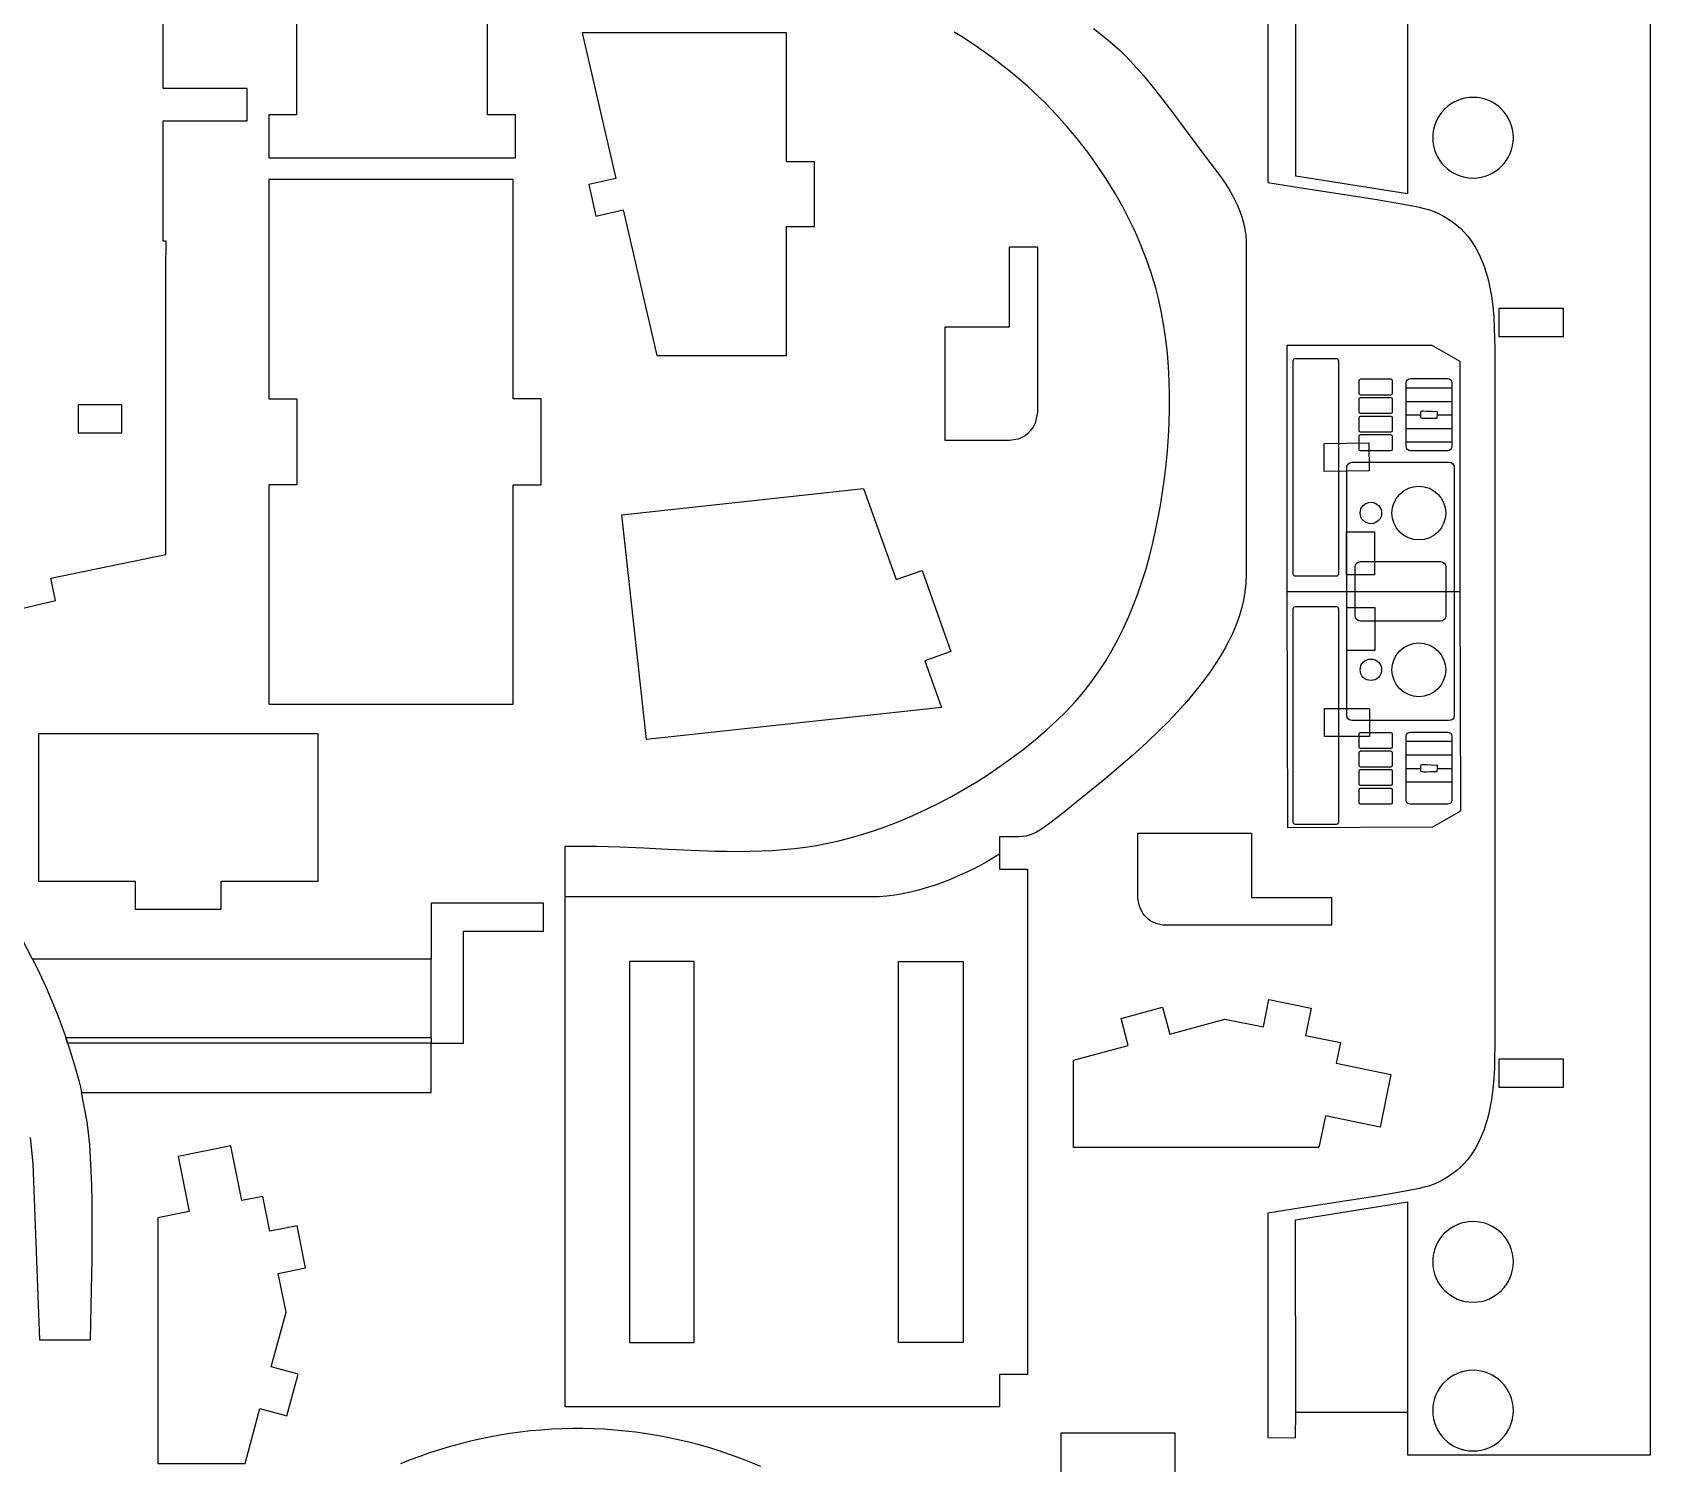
# Model space of a CAD drawing. Extents: x 169 to 749, y 15 to 895.
# Drawn here: x 302.8 to 453.2, y 134.7 to 267.8 of the extents above; entities that cross this region are included whole.
import ezdxf

# ---------------------------------------------------------------- set-up
doc = ezdxf.new("R2010")
doc.units = 0
doc.layers.get('0').update_dxf_attribs({"linetype": 'CONTINUOUS'})

msp = doc.modelspace()

# ---------------------------------------------------------------- linework, layer by layer
at = {"color": 4}
for p, q in [((327.360533, 300.898831), (327.360533, 260.101931)), ((345.099833, 260.101931), (345.099833, 300.898831)), ((453.248073, 135.500656), (453.248073, 275.918156)), ((417.645773, 274.659856), (417.645773, 253.791756)), ((314.946503, 262.533957), (314.946503, 272.720557)), ((401.448518, 268.106012), (401.994355, 267.6948)), ((372.906438, 267.727007), (353.920638, 267.727007)), ((353.920638, 267.727007), (357.045938, 254.189507)), ((372.906438, 255.727907), (372.906438, 267.727007)), ((389.225475, 267.34032), (388.499724, 267.79533)), ((390.664051, 266.38531), (389.225475, 267.34032)), ((392.069584, 265.381499), (390.664051, 266.38531)), ((401.994355, 267.6948), (402.51413, 267.283387)), ((402.51413, 267.283387), (403.010594, 266.870109)), ((403.010594, 266.870109), (403.486497, 266.453303)), ((403.486497, 266.453303), (403.944591, 266.031304)), ((392.754033, 264.865486), (392.069584, 265.381499)), ((393.423109, 264.342305), (392.754033, 264.865486)), ((403.944591, 266.031304), (404.387626, 265.602448)), ((404.387626, 265.602448), (405.239523, 264.717509)), ((394.07444, 263.813634), (393.423109, 264.342305)), ((394.705657, 263.281149), (394.07444, 263.813634)), ((405.239523, 264.717509), (406.064195, 263.785177)), ((406.064195, 263.785177), (406.883649, 262.792138)), ((322.745903, 262.533957), (314.946503, 262.533957)), ((322.745903, 259.534157), (322.745903, 262.533957)), ((395.314389, 262.746527), (394.705657, 263.281149)), ((395.898263, 262.211448), (395.314389, 262.746527)), ((396.96967, 261.171931), (395.898263, 262.211448)), ((406.883649, 262.792138), (407.71989, 261.725082)), ((398.008647, 260.091446), (396.96967, 261.171931)), ((407.71989, 261.725082), (408.594926, 260.570696)), ((408.594926, 260.570696), (409.530762, 259.31567)), ((314.946503, 248.347657), (314.946503, 259.534157)), ((314.946503, 259.534157), (322.745903, 259.534157)), ((327.360533, 260.101931), (324.760733, 260.101931)), ((324.760733, 260.101931), (324.760733, 256.102231)), ((347.699633, 260.101931), (345.099833, 260.101931)), ((347.699633, 256.102231), (347.699633, 260.101931)), ((399.012746, 258.97182), (398.008647, 260.091446)), ((399.979523, 257.814876), (399.012746, 258.97182)), ((409.530762, 259.31567), (411.672863, 256.450448)), ((400.906529, 256.622439), (399.979523, 257.814876)), ((324.760733, 256.102231), (347.699633, 256.102231)), ((401.791319, 255.396335), (400.906529, 256.622439)), ((411.672863, 256.450448), (412.390504, 255.520806)), ((375.506238, 255.727907), (372.906438, 255.727907)), ((375.506238, 249.728307), (375.506238, 255.727907)), ((402.631446, 254.138388), (401.791319, 255.396335)), ((412.390504, 255.520806), (413.087091, 254.587823)), ((413.087091, 254.587823), (413.741496, 253.640233)), ((347.484333, 254.090657), (324.762933, 254.090657)), ((324.762933, 254.090657), (324.762933, 233.690157)), ((347.484333, 233.693257), (347.484333, 254.090657)), ((357.045938, 254.189507), (354.512738, 253.604707)), ((354.512738, 253.604707), (355.187538, 250.681807)), ((403.424463, 252.850423), (402.631446, 254.138388)), ((404.167924, 251.534265), (403.424463, 252.850423)), ((413.741496, 253.640233), (414.046277, 253.15744)), ((414.046277, 253.15744), (414.332588, 252.666773)), ((417.645773, 253.791756), (420.751718, 253.321144)), ((420.751718, 253.321144), (425.404285, 252.605506)), ((404.859382, 250.191739), (404.167924, 251.534265)), ((414.332588, 252.666773), (414.59779, 252.166821)), ((414.59779, 252.166821), (414.83924, 251.656178)), ((414.83924, 251.656178), (415.054298, 251.133435)), ((425.404285, 252.605506), (427.783575, 252.22178)), ((427.783575, 252.22178), (429.917146, 251.855969)), ((429.917146, 251.855969), (431.594209, 251.534464)), ((431.594209, 251.534464), (432.195678, 251.398574)), ((432.195678, 251.398574), (432.603973, 251.283656)), ((432.603973, 251.283656), (433.111719, 251.093907)), ((355.187538, 250.681807), (357.720738, 251.266707)), ((357.720738, 251.266707), (360.846138, 237.729207)), ((405.184846, 249.511158), (404.859382, 250.191739)), ((415.054298, 251.133435), (415.240323, 250.597185)), ((415.240323, 250.597185), (415.394673, 250.046019)), ((415.394673, 250.046019), (415.514707, 249.47853)), ((433.111719, 251.093907), (433.590851, 250.881587)), ((433.590851, 250.881587), (434.042196, 250.647568)), ((434.042196, 250.647568), (434.466581, 250.392724)), ((434.466581, 250.392724), (434.86483, 250.117929)), ((434.86483, 250.117929), (435.237772, 249.824055)), ((435.237772, 249.824055), (435.586231, 249.511977)), ((315.240703, 248.347657), (314.946503, 248.347657)), ((315.189403, 245.691657), (315.240703, 248.347657)), ((372.906438, 237.729207), (372.906438, 249.728307)), ((372.906438, 249.728307), (375.506238, 249.728307)), ((405.496391, 248.824669), (405.184846, 249.511158)), ((405.793713, 248.132501), (405.496391, 248.824669)), ((415.514707, 249.47853), (415.597784, 248.893308)), ((415.597784, 248.893308), (415.641263, 248.288948)), ((415.641263, 248.288948), (415.641263, 217.296248)), ((435.586231, 249.511977), (435.911035, 249.182567)), ((435.911035, 249.182567), (436.21301, 248.8367)), ((436.21301, 248.8367), (436.492982, 248.475247)), ((436.492982, 248.475247), (436.751777, 248.099084)), ((393.633338, 240.375597), (393.633338, 247.817997)), ((393.633338, 247.817997), (396.229838, 247.817997)), ((396.229838, 247.817997), (396.229838, 232.419197)), ((406.076504, 247.434882), (405.793713, 248.132501)), ((406.34446, 246.732039), (406.076504, 247.434882)), ((436.751777, 248.099084), (436.990221, 247.709083)), ((436.990221, 247.709083), (437.209142, 247.306118)), ((437.209142, 247.306118), (437.409365, 246.891061)), ((437.409365, 246.891061), (437.591716, 246.464787)), ((315.189503, 219.212057), (315.189403, 245.691657)), ((406.597274, 246.024201), (406.34446, 246.732039)), ((406.834641, 245.311596), (406.597274, 246.024201)), ((407.056255, 244.594452), (406.834641, 245.311596)), ((437.591716, 246.464787), (437.757023, 246.028169)), ((437.757023, 246.028169), (437.906111, 245.58208)), ((437.906111, 245.58208), (438.039806, 245.127393)), ((407.26181, 243.872997), (407.056255, 244.594452)), ((407.451, 243.147459), (407.26181, 243.872997)), ((438.039806, 245.127393), (438.158935, 244.664983)), ((438.158935, 244.664983), (438.264324, 244.195722)), ((438.264324, 244.195722), (438.437189, 243.240141)), ((407.62352, 242.418067), (407.451, 243.147459)), ((407.779063, 241.685048), (407.62352, 242.418067)), ((438.437189, 243.240141), (438.56501, 242.267639)), ((438.56501, 242.267639), (438.654399, 241.285202)), ((408.00201, 240.454726), (407.779063, 241.685048)), ((438.654399, 241.285202), (438.711965, 240.299818)), ((387.661538, 229.819397), (387.661538, 240.375597)), ((387.661538, 240.375597), (393.633338, 240.375597)), ((408.183733, 239.205784), (408.00201, 240.454726)), ((438.711965, 240.299818), (438.744319, 239.318474)), ((438.744319, 239.318474), (438.758073, 238.348156)), ((360.846138, 237.729207), (372.906438, 237.729207)), ((408.32565, 237.940955), (408.183733, 239.205784)), ((408.429181, 236.662971), (408.32565, 237.940955)), ((432.950167, 238.652143), (419.414067, 238.652343)), ((419.414067, 238.652343), (419.414067, 215.786743)), ((435.549967, 237.152343), (432.950167, 238.652143)), ((438.758073, 238.348156), (438.757773, 173.440956)), ((408.495742, 235.374567), (408.429181, 236.662971)), ((435.550067, 215.786943), (435.549967, 237.152343)), ((408.526754, 234.078474), (408.495742, 235.374567)), ((324.762933, 233.690157), (327.361633, 233.690157)), ((327.361633, 233.690157), (327.361633, 225.691757)), ((350.083933, 233.693257), (347.484333, 233.693257)), ((350.083933, 225.693857), (350.083933, 233.693257)), ((408.523634, 232.777428), (408.526754, 234.078474)), ((396.229838, 232.419197), (396.031938, 231.424297)), ((408.487801, 231.47416), (408.523634, 232.777428)), ((395.080313, 230.259522), (394.772692, 230.086026)), ((395.356762, 230.478309), (395.080313, 230.259522)), ((395.605326, 230.744175), (395.356762, 230.478309)), ((395.829289, 231.058908), (395.605326, 230.744175)), ((396.031938, 231.424297), (395.829289, 231.058908)), ((408.420673, 230.171405), (408.487801, 231.47416)), ((393.629938, 229.819397), (387.661538, 229.819397)), ((394.05079, 229.867751), (393.629938, 229.819397)), ((394.430613, 229.956032), (394.05079, 229.867751)), ((394.772692, 230.086026), (394.430613, 229.956032)), ((408.198205, 227.578363), (408.323668, 228.871894)), ((408.323668, 228.871894), (408.420673, 230.171405)), ((408.045702, 226.293543), (408.198205, 227.578363)), ((327.361633, 225.691757), (324.760733, 225.691757)), ((324.760733, 225.691757), (324.760733, 205.294357)), ((347.484333, 205.294357), (347.484333, 225.693857)), ((347.484333, 225.693857), (350.083933, 225.693857)), ((407.867579, 225.020168), (408.045702, 226.293543)), ((357.605161, 222.897653), (380.075761, 225.342353)), ((380.075761, 225.342353), (383.104961, 216.885353)), ((407.665252, 223.760972), (407.867579, 225.020168)), ((359.876261, 202.022753), (357.605161, 222.897653)), ((407.440141, 222.518687), (407.665252, 223.760972)), ((406.93766, 220.158099), (407.193663, 221.296048)), ((407.193663, 221.296048), (407.440141, 222.518687)), ((406.651158, 219.021974), (406.93766, 220.158099)), ((304.510803, 217.016957), (315.189503, 219.212057)), ((406.33327, 217.890103), (406.651158, 219.021974)), ((304.936403, 214.946557), (304.510803, 217.016957)), ((383.104961, 216.885353), (385.508761, 217.738753)), ((385.508761, 217.738753), (388.184461, 210.199753)), ((405.599786, 215.648844), (405.983109, 216.764916)), ((405.983109, 216.764916), (406.33327, 217.890103)), ((415.641263, 217.296248), (415.609152, 216.517598)), ((405.182415, 214.544318), (405.599786, 215.648844)), ((415.524318, 215.742968), (415.389107, 214.972761)), ((415.609152, 216.517598), (415.524318, 215.742968)), ((419.414067, 215.786743), (435.550067, 215.786943)), ((419.414367, 215.743843), (419.473467, 193.849443)), ((435.605167, 195.393043), (435.550067, 215.786943)), ((292.598103, 212.040757), (304.936403, 214.946557)), ((404.730107, 213.453767), (405.182415, 214.544318)), ((415.205864, 214.20738), (414.976935, 213.447228)), ((415.389107, 214.972761), (415.205864, 214.20738)), ((403.717133, 211.324315), (404.241976, 212.379623)), ((404.241976, 212.379623), (404.730107, 213.453767)), ((414.704665, 212.692709), (414.3914, 211.944226)), ((414.976935, 213.447228), (414.704665, 212.692709)), ((403.154692, 210.290274), (403.717133, 211.324315)), ((414.039484, 211.202182), (413.651262, 210.46698)), ((414.3914, 211.944226), (414.039484, 211.202182)), ((388.184461, 210.199753), (385.780661, 209.346253)), ((385.780661, 209.346253), (387.317161, 205.008153)), ((401.913462, 208.295716), (402.553764, 209.279931)), ((402.553764, 209.279931), (403.154692, 210.290274)), ((413.229081, 209.739024), (412.775286, 209.018716)), ((413.651262, 210.46698), (413.229081, 209.739024)), ((401.232898, 207.34006), (401.913462, 208.295716)), ((412.292221, 208.30646), (411.782232, 207.60266)), ((412.775286, 209.018716), (412.292221, 208.30646)), ((399.747437, 205.524145), (400.511186, 206.415393)), ((400.511186, 206.415393), (401.232898, 207.34006)), ((410.690864, 206.222038), (410.114176, 205.546023)), ((411.247665, 206.907718), (410.690864, 206.222038)), ((411.782232, 207.60266), (411.247665, 206.907718)), ((324.760733, 205.294357), (347.484333, 205.294357)), ((387.317161, 205.008153), (359.876261, 202.022753)), ((398.018852, 203.768221), (398.940763, 204.668748)), ((398.940763, 204.668748), (399.747437, 205.524145)), ((409.519945, 204.880075), (408.910516, 204.2246)), ((410.114176, 205.546023), (409.519945, 204.880075)), ((397.056229, 202.886814), (398.018852, 203.768221)), ((408.288235, 203.579999), (407.655448, 202.946675)), ((408.910516, 204.2246), (408.288235, 203.579999)), ((329.354173, 202.550419), (303.354173, 202.550419)), ((303.354173, 202.550419), (303.354173, 192.550419)), ((329.354173, 192.550419), (329.354173, 202.550419)), ((395.021002, 201.188321), (396.055934, 202.026267)), ((396.055934, 202.026267), (397.056229, 202.886814)), ((406.367734, 201.715475), (405.066137, 200.534226)), ((407.655448, 202.946675), (406.367734, 201.715475)), ((392.859384, 199.587195), (393.954473, 200.374717)), ((393.954473, 200.374717), (395.021002, 201.188321)), ((405.066137, 200.534226), (403.769419, 199.406152)), ((390.595676, 198.09736), (391.738773, 198.827496)), ((391.738773, 198.827496), (392.859384, 199.587195)), ((403.769419, 199.406152), (402.496342, 198.334481)), ((388.254178, 196.732743), (389.433132, 197.398529)), ((389.433132, 197.398529), (390.595676, 198.09736)), ((402.496342, 198.334481), (400.096163, 196.373248)), ((385.859193, 195.507268), (387.061853, 196.101742)), ((387.061853, 196.101742), (388.254178, 196.732743)), ((400.096163, 196.373248), (398.557211, 195.136054)), ((382.219584, 193.96041), (383.435021, 194.434861)), ((383.435021, 194.434861), (384.649237, 194.951061)), ((384.649237, 194.951061), (385.859193, 195.507268)), ((397.394426, 194.238069), (396.922852, 193.899497)), ((398.557211, 195.136054), (397.394426, 194.238069)), ((433.009667, 193.886743), (435.605167, 195.393043)), ((376.735873, 192.372284), (377.779773, 192.602374)), ((377.779773, 192.602374), (378.837193, 192.870379)), ((378.837193, 192.870379), (379.911475, 193.178628)), ((379.911475, 193.178628), (381.005963, 193.529448)), ((381.005963, 193.529448), (382.219584, 193.96041)), ((393.723719, 192.956528), (392.718363, 192.965948)), ((392.718363, 192.965948), (392.718363, 191.348248)), ((394.505363, 192.964076), (393.723719, 192.956528)), ((394.843538, 192.990995), (394.505363, 192.964076)), ((395.163277, 193.042296), (394.843538, 192.990995)), ((395.477078, 193.124693), (395.163277, 193.042296)), ((395.797438, 193.244898), (395.477078, 193.124693)), ((396.136856, 193.409624), (395.797438, 193.244898)), ((396.507828, 193.625586), (396.136856, 193.409624)), ((396.922852, 193.899497), (396.507828, 193.625586)), ((405.572902, 193.312911), (416.129102, 193.312911)), ((405.572902, 187.344411), (405.572902, 193.312911)), ((416.129102, 193.312911), (416.129102, 187.341011)), ((419.473467, 193.849443), (433.009667, 193.886743)), ((303.354173, 192.550419), (303.354173, 188.850419)), ((329.354173, 188.850419), (329.354173, 192.550419)), ((352.321363, 192.101948), (355.237963, 192.107948)), ((352.321363, 187.395548), (352.321363, 192.101948)), ((355.237963, 192.107948), (357.421071, 192.045668)), ((357.421071, 192.045668), (359.640901, 191.94241)), ((359.640901, 191.94241), (361.861387, 191.825221)), ((361.861387, 191.825221), (364.046463, 191.721148)), ((364.046463, 191.721148), (366.304812, 191.644527)), ((366.304812, 191.644527), (367.397423, 191.623511)), ((367.397423, 191.623511), (368.470116, 191.61713)), ((368.470116, 191.61713), (369.526236, 191.627712)), ((369.526236, 191.627712), (370.569125, 191.657583)), ((370.569125, 191.657583), (371.602128, 191.709073)), ((371.602128, 191.709073), (372.628588, 191.78451)), ((372.628588, 191.78451), (373.651849, 191.886221)), ((373.651849, 191.886221), (374.675254, 192.016535)), ((374.675254, 192.016535), (375.702148, 192.17778)), ((375.702148, 192.17778), (376.735873, 192.372284)), ((392.718363, 191.348248), (392.718363, 189.966148)), ((392.718363, 189.966148), (395.318163, 189.966148)), ((395.318163, 189.966148), (395.318163, 142.969748)), ((303.354173, 188.850419), (312.354173, 188.850419)), ((312.354173, 188.850419), (312.354173, 186.250419)), ((320.354173, 186.250419), (320.354173, 188.850419)), ((320.354173, 188.850419), (329.354173, 188.850419)), ((339.862203, 186.799448), (339.862103, 181.600148)), ((350.304603, 186.799448), (339.862203, 186.799448)), ((350.304603, 184.199648), (350.304603, 186.799448)), ((352.321363, 139.969948), (352.321363, 187.395548)), ((405.601826, 187.061817), (405.572902, 187.344411)), ((405.650352, 186.79344), (405.601826, 187.061817)), ((405.718097, 186.539666), (405.650352, 186.79344)), ((416.129102, 187.341011), (423.571502, 187.341011)), ((423.571502, 187.341011), (423.571502, 184.744611)), ((312.354173, 186.250419), (320.354173, 186.250419)), ((405.804676, 186.30088), (405.718097, 186.539666)), ((405.909704, 186.077466), (405.804676, 186.30088)), ((406.032797, 185.86981), (405.909704, 186.077466)), ((406.17357, 185.678297), (406.032797, 185.86981)), ((406.33164, 185.503311), (406.17357, 185.678297)), ((406.50662, 185.345238), (406.33164, 185.503311)), ((406.698128, 185.204462), (406.50662, 185.345238)), ((406.905778, 185.081368), (406.698128, 185.204462)), ((407.129185, 184.976342), (406.905778, 185.081368)), ((342.862103, 173.800448), (342.862103, 184.199648)), ((342.862103, 184.199648), (350.304603, 184.199648)), ((407.367966, 184.889769), (407.129185, 184.976342)), ((407.621735, 184.822032), (407.367966, 184.889769)), ((407.890109, 184.773518), (407.621735, 184.822032)), ((408.172702, 184.744611), (407.890109, 184.773518)), ((423.571502, 184.744611), (408.172702, 184.744611)), ((302.809603, 181.600148), (301.824602, 183.46208)), ((339.862103, 181.600148), (302.809603, 181.600148)), ((417.239625, 175.294901), (417.750025, 177.836101)), ((417.750025, 177.836101), (421.671425, 177.048501)), ((404.006425, 176.088201), (407.867125, 177.133701)), ((404.683925, 173.586401), (404.006425, 176.088201)), ((407.867125, 177.133701), (408.544525, 174.631801)), ((421.671425, 177.048501), (421.161025, 174.507301)), ((408.544525, 174.631801), (413.652525, 176.015401)), ((413.652525, 176.015401), (417.239625, 175.294901)), ((339.862303, 169.200848), (339.862303, 173.800448)), ((339.862303, 173.800448), (342.862103, 173.800448)), ((399.576025, 172.203201), (404.683925, 173.586401)), ((421.161025, 174.507301), (424.406125, 173.855501)), ((424.406125, 173.855501), (424.009825, 171.923401)), ((438.757773, 173.440956), (438.746784, 172.469963)), ((399.575425, 164.089001), (399.576025, 172.203201)), ((424.009825, 171.923401), (429.103425, 170.878801)), ((438.746784, 172.469963), (438.716177, 171.488019)), ((429.103425, 170.878801), (428.099025, 165.981101)), ((438.65948, 170.502114), (438.570221, 169.519239)), ((438.716177, 171.488019), (438.65948, 170.502114)), ((307.882503, 166.484348), (307.361403, 169.200848)), ((307.361403, 169.200848), (339.862303, 169.200848)), ((438.441929, 168.546384), (438.268132, 167.59054)), ((438.570221, 169.519239), (438.441929, 168.546384)), ((423.005325, 167.025801), (422.402725, 164.087201)), ((428.099025, 165.981101), (423.005325, 167.025801)), ((438.162147, 167.121181), (438.042358, 166.658696)), ((438.268132, 167.59054), (438.162147, 167.121181)), ((308.013823, 165.465413), (307.882503, 166.484348)), ((437.758135, 165.757844), (437.592083, 165.321224)), ((437.907957, 166.203959), (437.758135, 165.757844)), ((438.042358, 166.658696), (437.907957, 166.203959)), ((302.580103, 165.008648), (302.846003, 162.576948)), ((308.120644, 164.351891), (308.013823, 165.465413)), ((308.205044, 163.156936), (308.120644, 164.351891)), ((321.233558, 164.24316), (316.335858, 163.23866)), ((322.278158, 159.14956), (321.233558, 164.24316)), ((422.402725, 164.087201), (399.575425, 164.089001)), ((436.988455, 164.077074), (436.749393, 163.687174)), ((437.208052, 164.479965), (436.988455, 164.077074)), ((437.408992, 164.894973), (437.208052, 164.479965)), ((437.592083, 165.321224), (437.408992, 164.894973)), ((302.846003, 162.576948), (303.461803, 146.197648)), ((308.269104, 161.893704), (308.205044, 163.156936)), ((316.335858, 163.23866), (317.380558, 158.14506)), ((435.907318, 162.604155), (435.582301, 162.274955)), ((436.209633, 162.94984), (435.907318, 162.604155)), ((436.490055, 163.311138), (436.209633, 162.94984)), ((436.749393, 163.687174), (436.490055, 163.311138)), ((308.314902, 160.575349), (308.269104, 161.893704)), ((434.039034, 161.140489), (433.588373, 160.906825)), ((434.462949, 161.395008), (434.039034, 161.140489)), ((434.860926, 161.669507), (434.462949, 161.395008)), ((435.233773, 161.963114), (434.860926, 161.669507)), ((435.582301, 162.274955), (435.233773, 161.963114)), ((308.344517, 159.215027), (308.314902, 160.575349)), ((324.210258, 159.54596), (322.278158, 159.14956)), ((324.862058, 156.30076), (324.210258, 159.54596)), ((427.783301, 159.567482), (425.40401, 159.183756)), ((429.916865, 159.933288), (427.783301, 159.567482)), ((431.593892, 160.254777), (429.916865, 159.933288)), ((432.195326, 160.390655), (431.593892, 160.254777)), ((432.603573, 160.505556), (432.195326, 160.390655)), ((433.110155, 160.694889), (432.603573, 160.505556)), ((433.588373, 160.906825), (433.110155, 160.694889)), ((308.363515, 156.421098), (308.344517, 159.215027)), ((317.380558, 158.14506), (314.441958, 157.54246)), ((420.751487, 158.468125), (417.645773, 157.997556)), ((417.645773, 157.997556), (417.645773, 137.125756)), ((425.40401, 159.183756), (420.751487, 158.468125)), ((314.441958, 157.54246), (314.443758, 134.71516)), ((327.403258, 156.81116), (324.862058, 156.30076)), ((328.190858, 152.88976), (327.403258, 156.81116)), ((308.34273, 153.617156), (308.363515, 156.421098)), ((308.298795, 150.908441), (308.34273, 153.617156)), ((325.649658, 152.37936), (328.190858, 152.88976)), ((326.370158, 148.79226), (325.649658, 152.37936)), ((308.208003, 146.197648), (308.298795, 150.908441)), ((324.986558, 143.68426), (326.370158, 148.79226)), ((303.461803, 146.197648), (308.208003, 146.197648)), ((327.488458, 143.00676), (324.986558, 143.68426)), ((326.442958, 139.14616), (327.488458, 143.00676)), ((395.318163, 142.969748), (392.718363, 142.969748)), ((392.718363, 142.969748), (392.718363, 139.969948)), ((392.718363, 139.969948), (352.321363, 139.969948)), ((322.557958, 134.71576), (323.941158, 139.82356)), ((323.941158, 139.82356), (326.442958, 139.14616)), ((420.234573, 137.081656), (420.245573, 139.468356)), ((420.245573, 139.468356), (430.644573, 139.471956)), ((430.644573, 139.471956), (430.644373, 135.500656)), ((344.34642, 136.974613), (343.407807, 136.759154)), ((345.290541, 137.169231), (344.34642, 136.974613)), ((346.239822, 137.342848), (345.290541, 137.169231)), ((347.193915, 137.495299), (346.239822, 137.342848)), ((348.152473, 137.626422), (347.193915, 137.495299)), ((349.11515, 137.736056), (348.152473, 137.626422)), ((350.081596, 137.824036), (349.11515, 137.736056)), ((351.051466, 137.890202), (350.081596, 137.824036)), ((352.024411, 137.934389), (351.051466, 137.890202)), ((353.000084, 137.956436), (352.024411, 137.934389)), ((353.978138, 137.95618), (353.000084, 137.956436)), ((354.958225, 137.933458), (353.978138, 137.95618)), ((355.939997, 137.888108), (354.958225, 137.933458)), ((356.923108, 137.819968), (355.939997, 137.888108)), ((357.90721, 137.728874), (356.923108, 137.819968)), ((358.891955, 137.614664), (357.90721, 137.728874)), ((359.876996, 137.477176), (358.891955, 137.614664)), ((360.861986, 137.316247), (359.876996, 137.477176)), ((361.846577, 137.131715), (360.861986, 137.316247)), ((362.830421, 136.923416), (361.846577, 137.131715)), ((363.813172, 136.691189), (362.830421, 136.923416)), ((398.452072, 131.58707), (398.452072, 137.55547)), ((398.452072, 137.55547), (409.008272, 137.55547)), ((409.008272, 137.55547), (409.008272, 131.58367)), ((417.645773, 137.125756), (420.234573, 137.081656)), ((339.715378, 135.69217), (338.809514, 135.37495)), ((340.628487, 135.989363), (339.715378, 135.69217)), ((341.548493, 136.266366), (340.628487, 135.989363)), ((342.475049, 136.523018), (341.548493, 136.266366)), ((343.407807, 136.759154), (342.475049, 136.523018)), ((364.794482, 136.434871), (363.813172, 136.691189)), ((365.774003, 136.154299), (364.794482, 136.434871)), ((366.746299, 135.850914), (365.774003, 136.154299)), ((367.706783, 135.526258), (366.746299, 135.850914)), ((368.655252, 135.180659), (367.706783, 135.526258)), ((430.644373, 135.500656), (453.248073, 135.500656)), ((314.443758, 134.71516), (322.557958, 134.71576)), ((337.911242, 135.037865), (337.020909, 134.681078)), ((338.809514, 135.37495), (337.911242, 135.037865)), ((369.591505, 134.814444), (368.655252, 135.180659)), ((370.515341, 134.427939), (369.591505, 134.814444))]:
    msp.add_line(p, q, dxfattribs=at)
at = {"color": 3}
for p, q in [((420.245573, 254.383856), (420.245973, 272.320756)), ((430.644973, 272.317156), (430.644773, 252.752656)), ((430.644773, 252.752656), (420.245573, 254.383856)), ((420.015367, 217.403643), (420.015367, 237.235443)), ((420.225867, 237.446043), (424.016467, 237.446043)), ((424.227067, 237.235443), (424.227067, 217.403643)), ((426.143567, 234.178043), (426.143567, 235.407043)), ((426.279067, 235.542543), (429.083367, 235.542543)), ((429.218867, 235.407043), (429.218867, 234.178043)), ((430.528967, 229.243543), (430.528967, 235.187843)), ((430.910367, 235.569443), (434.370567, 235.569443)), ((434.752067, 235.187843), (434.752067, 229.243543)), ((426.143567, 232.451243), (426.143567, 233.680243)), ((429.083367, 234.042543), (426.279067, 234.042543)), ((426.279067, 233.815743), (429.083367, 233.815743)), ((429.218867, 233.680243), (429.218867, 232.451243)), ((430.528967, 234.710243), (434.752067, 234.710243)), ((426.143567, 230.724443), (426.143567, 231.953443)), ((429.083367, 232.315743), (426.279067, 232.315743)), ((426.279067, 232.088943), (429.083367, 232.088943)), ((429.218867, 231.953443), (429.218867, 230.724443)), ((430.528967, 232.196643), (431.862067, 232.196643)), ((433.419067, 232.196643), (434.752067, 232.196643)), ((426.143567, 228.997543), (426.143567, 230.226543)), ((429.083367, 230.588943), (426.279067, 230.588943)), ((426.279067, 230.362043), (429.083367, 230.362043)), ((429.218867, 230.226543), (429.218867, 228.997543)), ((429.083367, 228.862043), (426.279067, 228.862043)), ((430.528967, 229.683143), (434.752067, 229.683143)), ((434.370567, 228.862043), (430.910367, 228.862043)), ((424.995667, 204.271743), (424.995667, 227.301343)), ((425.495667, 227.801543), (434.492767, 227.801543)), ((434.992867, 227.301343), (434.992867, 204.271743)), ((428.239867, 223.071743), (428.239767, 223.071743)), ((434.200767, 223.072243), (434.200667, 223.072243)), ((426.281267, 218.553843), (433.707167, 218.553843)), ((424.016467, 217.192943), (420.225867, 217.192943)), ((425.781267, 213.519643), (425.781267, 218.053843)), ((434.207267, 218.053843), (434.207267, 213.519643)), ((420.015367, 194.337843), (420.015367, 214.169643)), ((420.225867, 214.380243), (424.016467, 214.380243)), ((424.227067, 214.169643), (424.227067, 194.337843)), ((433.707167, 213.019643), (426.281267, 213.019643)), ((428.239867, 208.501743), (428.239767, 208.501743)), ((434.200767, 208.501743), (434.200667, 208.501743)), ((434.492767, 203.771843), (425.495667, 203.771843)), ((426.143567, 201.319943), (426.143567, 202.548943)), ((426.279067, 202.684443), (429.083367, 202.684443)), ((429.218867, 202.548943), (429.218867, 201.319943)), ((430.528967, 196.385443), (430.528967, 202.329743)), ((430.528967, 201.852143), (434.752067, 201.852143)), ((430.910367, 202.711343), (434.370567, 202.711343)), ((434.752067, 202.329743), (434.752067, 196.385443)), ((426.143567, 199.593143), (426.143567, 200.822143)), ((429.083367, 201.184443), (426.279067, 201.184443)), ((426.279067, 200.957643), (429.083367, 200.957643)), ((429.218867, 200.822143), (429.218867, 199.593143)), ((426.143567, 197.866343), (426.143567, 199.095343)), ((429.083367, 199.457643), (426.279067, 199.457643)), ((426.279067, 199.230843), (429.083367, 199.230843)), ((429.218867, 199.095343), (429.218867, 197.866343)), ((430.528967, 199.338543), (431.862067, 199.338543)), ((433.419067, 199.338543), (434.752067, 199.338543)), ((426.143567, 196.139443), (426.143567, 197.368443)), ((429.083367, 197.730843), (426.279067, 197.730843)), ((426.279067, 197.503943), (429.083367, 197.503943)), ((429.218867, 197.368443), (429.218867, 196.139443)), ((429.083367, 196.003943), (426.279067, 196.003943)), ((434.370567, 196.003943), (430.910367, 196.003943)), ((424.016467, 194.127143), (420.225867, 194.127143)), ((392.718363, 191.348248), (392.097124, 190.972123)), ((389.450865, 189.584827), (388.756586, 189.274792)), ((390.133581, 189.911076), (389.450865, 189.584827)), ((390.80321, 190.252039), (390.133581, 189.911076)), ((391.458232, 190.606221), (390.80321, 190.252039)), ((392.097124, 190.972123), (391.458232, 190.606221)), ((385.894276, 188.226722), (385.165011, 188.02021)), ((386.619589, 188.456934), (385.894276, 188.226722)), ((387.339426, 188.709348), (386.619589, 188.456934)), ((388.052266, 188.982466), (387.339426, 188.709348)), ((388.756586, 189.274792), (388.052266, 188.982466)), ((381.512663, 187.395548), (352.321363, 187.395548)), ((382.238862, 187.461102), (381.512663, 187.395548)), ((382.968718, 187.557843), (382.238862, 187.461102)), ((383.70071, 187.684273), (382.968718, 187.557843)), ((384.433315, 187.838894), (383.70071, 187.684273)), ((385.165011, 188.02021), (384.433315, 187.838894)), ((302.809603, 181.600148), (303.227121, 180.767883)), ((303.227121, 180.767883), (303.648595, 179.880855)), ((339.862303, 174.300448), (339.862103, 181.600148)), ((364.320463, 181.366748), (358.320863, 181.366748)), ((358.320863, 181.366748), (358.320863, 145.969448)), ((364.320463, 145.969448), (364.320463, 181.366748)), ((383.319063, 145.969448), (383.319063, 181.366748)), ((383.319063, 181.366748), (389.318563, 181.366748)), ((389.318563, 181.366748), (389.318563, 145.969448)), ((303.648595, 179.880855), (304.067376, 178.95499)), ((304.067376, 178.95499), (304.476815, 178.00621)), ((304.476815, 178.00621), (304.870266, 177.050442)), ((304.870266, 177.050442), (305.241079, 176.103609)), ((305.241079, 176.103609), (305.582608, 175.181636)), ((305.582608, 175.181636), (305.888203, 174.300448)), ((305.888203, 174.300448), (306.259929, 173.149471)), ((306.055103, 173.800448), (305.888203, 174.300448)), ((305.888203, 174.300448), (339.862303, 174.300448)), ((339.862303, 173.800448), (306.055103, 173.800448)), ((306.259929, 173.149471), (306.69444, 171.728935)), ((339.862303, 174.300448), (339.862303, 173.800448)), ((306.69444, 171.728935), (307.094132, 170.319255)), ((307.094132, 170.319255), (307.25042, 169.706117)), ((307.25042, 169.706117), (307.361403, 169.200848)), ((420.234573, 157.361256), (430.644373, 159.036556)), ((430.644373, 159.036556), (430.644573, 139.471956)), ((420.245573, 139.468356), (420.234573, 157.361256)), ((358.320863, 145.969448), (364.320463, 145.969448)), ((389.318563, 145.969448), (383.319063, 145.969448))]:
    msp.add_line(p, q, dxfattribs=at)
at = {"color": 0}
for p, q in [((433.847388, 260.347459), (433.631511, 260.058763)), ((434.089423, 260.613769), (433.847388, 260.347459)), ((434.355729, 260.855808), (434.089423, 260.613769)), ((434.644422, 261.071692), (434.355729, 260.855808)), ((434.953618, 261.259535), (434.644422, 261.071692)), ((435.281432, 261.417452), (434.953618, 261.259535)), ((435.625979, 261.543557), (435.281432, 261.417452)), ((435.985375, 261.635967), (435.625979, 261.543557)), ((436.357734, 261.692795), (435.985375, 261.635967)), ((436.741173, 261.712156), (436.357734, 261.692795)), ((437.124595, 261.692795), (436.741173, 261.712156)), ((437.496942, 261.635967), (437.124595, 261.692795)), ((437.856329, 261.543557), (437.496942, 261.635967)), ((438.20087, 261.417452), (437.856329, 261.543557)), ((438.52868, 261.259535), (438.20087, 261.417452)), ((438.837874, 261.071692), (438.52868, 261.259535)), ((439.126567, 260.855808), (438.837874, 261.071692)), ((439.392873, 260.613769), (439.126567, 260.855808)), ((439.634907, 260.347459), (439.392873, 260.613769)), ((439.850784, 260.058763), (439.634907, 260.347459)), ((433.159663, 259.077213), (433.067258, 258.717826)), ((433.285763, 259.421755), (433.159663, 259.077213)), ((433.443674, 259.749566), (433.285763, 259.421755)), ((433.631511, 260.058763), (433.443674, 259.749566)), ((440.038619, 259.749566), (439.850784, 260.058763)), ((440.196526, 259.421755), (440.038619, 259.749566)), ((440.32262, 259.077213), (440.196526, 259.421755)), ((440.415016, 258.717826), (440.32262, 259.077213)), ((433.010433, 258.345478), (432.991073, 257.962056)), ((432.991073, 257.962056), (432.991073, 257.962256)), ((432.991073, 257.962056), (433.010417, 257.578618)), ((433.010417, 257.578618), (433.06723, 257.206258)), ((433.067258, 258.717826), (433.010433, 258.345478)), ((440.414987, 257.206258), (440.471812, 257.578618)), ((440.471829, 258.345478), (440.415016, 258.717826)), ((440.471812, 257.578618), (440.491173, 257.962056)), ((440.491173, 257.962056), (440.471829, 258.345478)), ((433.06723, 257.206258), (433.159626, 256.846863)), ((433.159626, 256.846863), (433.285721, 256.502316)), ((433.285721, 256.502316), (433.44363, 256.174502)), ((433.44363, 256.174502), (433.631467, 255.865306)), ((433.631467, 255.865306), (433.847347, 255.576612)), ((439.634866, 255.576612), (439.85074, 255.865306)), ((439.85074, 255.865306), (440.038575, 256.174502)), ((440.038575, 256.174502), (440.196484, 256.502316)), ((440.196484, 256.502316), (440.322583, 256.846863)), ((440.322583, 256.846863), (440.414987, 257.206258)), ((433.847347, 255.576612), (434.089385, 255.310306)), ((434.089385, 255.310306), (434.355697, 255.068272)), ((434.355697, 255.068272), (434.644396, 254.852394)), ((434.644396, 254.852394), (434.953598, 254.664558)), ((434.953598, 254.664558), (435.281418, 254.506647)), ((435.281418, 254.506647), (435.625971, 254.380547)), ((435.625971, 254.380547), (435.985371, 254.288142)), ((435.985371, 254.288142), (436.357733, 254.231317)), ((437.124594, 254.231317), (437.496938, 254.288142)), ((437.496938, 254.288142), (437.85632, 254.380547)), ((437.85632, 254.380547), (438.200856, 254.506647)), ((438.200856, 254.506647), (438.52866, 254.664558)), ((438.52866, 254.664558), (438.837848, 254.852394)), ((438.837848, 254.852394), (439.126534, 255.068272)), ((439.126534, 255.068272), (439.392835, 255.310306)), ((439.392835, 255.310306), (439.634866, 255.576612)), ((436.357733, 254.231317), (436.741173, 254.211956)), ((436.741173, 254.211956), (437.124594, 254.231317)), ((434.638022, 156.566768), (434.349329, 156.35089)), ((434.947218, 156.754602), (434.638022, 156.566768)), ((435.275032, 156.912509), (434.947218, 156.754602)), ((435.619579, 157.038604), (435.275032, 156.912509)), ((435.978975, 157.131), (435.619579, 157.038604)), ((436.351334, 157.187812), (435.978975, 157.131)), ((436.734773, 157.207156), (436.351334, 157.187812)), ((437.118195, 157.187796), (436.734773, 157.207156)), ((437.490542, 157.130971), (437.118195, 157.187796)), ((437.849929, 157.038566), (437.490542, 157.130971)), ((438.19447, 156.912466), (437.849929, 157.038566)), ((438.52228, 156.754555), (438.19447, 156.912466)), ((438.831474, 156.566718), (438.52228, 156.754555)), ((439.120167, 156.350841), (438.831474, 156.566718)), ((433.437274, 155.244663), (433.279363, 154.916853)), ((433.625111, 155.553857), (433.437274, 155.244663)), ((433.840988, 155.84255), (433.625111, 155.553857)), ((434.083023, 156.108856), (433.840988, 155.84255)), ((434.349329, 156.35089), (434.083023, 156.108856)), ((439.386473, 156.108806), (439.120167, 156.350841)), ((439.628507, 155.8425), (439.386473, 156.108806)), ((439.844384, 155.553807), (439.628507, 155.8425)), ((440.032219, 155.244611), (439.844384, 155.553807)), ((440.190126, 154.916797), (440.032219, 155.244611)), ((433.004033, 153.840578), (432.984673, 153.457156)), ((433.060858, 154.212925), (433.004033, 153.840578)), ((433.153263, 154.572312), (433.060858, 154.212925)), ((433.279363, 154.916853), (433.153263, 154.572312)), ((440.31622, 154.57225), (440.190126, 154.916797)), ((440.408616, 154.212854), (440.31622, 154.57225)), ((440.465429, 153.840495), (440.408616, 154.212854)), ((440.484773, 153.457056), (440.465429, 153.840495)), ((432.984673, 153.457156), (432.984673, 153.457356)), ((432.984673, 153.457156), (433.004017, 153.073718)), ((433.004017, 153.073718), (433.06083, 152.701358)), ((433.06083, 152.701358), (433.153226, 152.341963)), ((433.153226, 152.341963), (433.279321, 151.997416)), ((433.279321, 151.997416), (433.43723, 151.669602)), ((440.032175, 151.669569), (440.190084, 151.997373)), ((440.190084, 151.997373), (440.316183, 152.341909)), ((440.316183, 152.341909), (440.408587, 152.701291)), ((440.408587, 152.701291), (440.465412, 153.073635)), ((440.465412, 153.073635), (440.484773, 153.457056)), ((433.43723, 151.669602), (433.625067, 151.360406)), ((433.625067, 151.360406), (433.840947, 151.071712)), ((433.840947, 151.071712), (434.082985, 150.805406)), ((434.082985, 150.805406), (434.349297, 150.563372)), ((434.349297, 150.563372), (434.637996, 150.347494)), ((438.831448, 150.347489), (439.120134, 150.563364)), ((439.120134, 150.563364), (439.386435, 150.805394)), ((439.386435, 150.805394), (439.628466, 151.071695)), ((439.628466, 151.071695), (439.84434, 151.360381)), ((439.84434, 151.360381), (440.032175, 151.669569)), ((434.637996, 150.347494), (434.947198, 150.159658)), ((434.947198, 150.159658), (435.275018, 150.001747)), ((435.275018, 150.001747), (435.619571, 149.875647)), ((435.619571, 149.875647), (435.978971, 149.783242)), ((435.978971, 149.783242), (436.351333, 149.726417)), ((436.351333, 149.726417), (436.734773, 149.707056)), ((436.734773, 149.707056), (437.118194, 149.726417)), ((437.118194, 149.726417), (437.490538, 149.783242)), ((437.490538, 149.783242), (437.84992, 149.875646)), ((437.84992, 149.875646), (438.194456, 150.001745)), ((438.194456, 150.001745), (438.52226, 150.159655)), ((438.52226, 150.159655), (438.831448, 150.347489)), ((435.281432, 143.087409), (434.953618, 142.929502)), ((435.625979, 143.213504), (435.281432, 143.087409)), ((435.985375, 143.3059), (435.625979, 143.213504)), ((436.357734, 143.362712), (435.985375, 143.3059)), ((436.741173, 143.382056), (436.357734, 143.362712)), ((437.124595, 143.362696), (436.741173, 143.382056)), ((437.496942, 143.305871), (437.124595, 143.362696)), ((437.856329, 143.213466), (437.496942, 143.305871)), ((438.20087, 143.087366), (437.856329, 143.213466)), ((438.52868, 142.929455), (438.20087, 143.087366)), ((433.631511, 141.728757), (433.443674, 141.419563)), ((433.847388, 142.01745), (433.631511, 141.728757)), ((434.089423, 142.283756), (433.847388, 142.01745)), ((434.355729, 142.52579), (434.089423, 142.283756)), ((434.644422, 142.741668), (434.355729, 142.52579)), ((434.953618, 142.929502), (434.644422, 142.741668)), ((438.837874, 142.741618), (438.52868, 142.929455)), ((439.126567, 142.525741), (438.837874, 142.741618)), ((439.392873, 142.283706), (439.126567, 142.525741)), ((439.634907, 142.0174), (439.392873, 142.283706)), ((439.850784, 141.728707), (439.634907, 142.0174)), ((440.038619, 141.419511), (439.850784, 141.728707)), ((433.010433, 140.015478), (432.991073, 139.632056)), ((433.067258, 140.387825), (433.010433, 140.015478)), ((433.159663, 140.747212), (433.067258, 140.387825)), ((433.285763, 141.091753), (433.159663, 140.747212)), ((433.443674, 141.419563), (433.285763, 141.091753)), ((440.196526, 141.091697), (440.038619, 141.419511)), ((440.32262, 140.74715), (440.196526, 141.091697)), ((440.415016, 140.387754), (440.32262, 140.74715)), ((440.471829, 140.015395), (440.415016, 140.387754)), ((440.491173, 139.631956), (440.471829, 140.015395)), ((432.991073, 139.632056), (433.010417, 139.248618)), ((433.010417, 139.248618), (433.06723, 138.876258)), ((433.06723, 138.876258), (433.159626, 138.516863)), ((433.159626, 138.516863), (433.285721, 138.172316)), ((440.196484, 138.172273), (440.322583, 138.516809)), ((440.322583, 138.516809), (440.414987, 138.876191)), ((440.414987, 138.876191), (440.471812, 139.248535)), ((440.471812, 139.248535), (440.491173, 139.631956)), ((433.285721, 138.172316), (433.44363, 137.844502)), ((433.44363, 137.844502), (433.631467, 137.535306)), ((433.631467, 137.535306), (433.847347, 137.246612)), ((433.847347, 137.246612), (434.089385, 136.980306)), ((434.089385, 136.980306), (434.355697, 136.738272)), ((439.126534, 136.738264), (439.392835, 136.980294)), ((439.392835, 136.980294), (439.634866, 137.246595)), ((439.634866, 137.246595), (439.85074, 137.535281)), ((439.85074, 137.535281), (440.038575, 137.844469)), ((440.038575, 137.844469), (440.196484, 138.172273)), ((434.355697, 136.738272), (434.644396, 136.522394)), ((434.644396, 136.522394), (434.953598, 136.334558)), ((434.953598, 136.334558), (435.281418, 136.176647)), ((435.281418, 136.176647), (435.625971, 136.050547)), ((435.625971, 136.050547), (435.985371, 135.958142)), ((435.985371, 135.958142), (436.357733, 135.901317)), ((436.357733, 135.901317), (436.741173, 135.881956)), ((436.741173, 135.881956), (437.124594, 135.901317)), ((437.124594, 135.901317), (437.496938, 135.958142)), ((437.496938, 135.958142), (437.85632, 136.050546)), ((437.85632, 136.050546), (438.200856, 136.176645)), ((438.200856, 136.176645), (438.52866, 136.334555)), ((438.52866, 136.334555), (438.837848, 136.522389)), ((438.837848, 136.522389), (439.126534, 136.738264))]:
    msp.add_line(p, q, dxfattribs=at)
at = {"color": 7}
for p, q in [((436.741173, 254.211956), (436.741173, 254.212156)), ((436.741173, 254.212156), (436.741173, 254.211956)), ((439.137273, 242.091756), (439.137273, 239.491956)), ((445.136873, 242.091756), (439.137273, 242.091756)), ((445.136873, 239.491956), (445.136873, 242.091756)), ((439.137273, 239.491956), (445.136873, 239.491956)), ((311.121803, 233.124257), (307.053603, 233.124257)), ((307.053603, 233.124257), (307.053603, 230.524557)), ((311.121803, 230.524557), (311.121803, 233.124257)), ((307.053603, 230.524557), (311.121803, 230.524557)), ((422.899867, 229.541943), (427.035867, 229.599943)), ((422.899867, 226.939943), (422.899867, 229.541943)), ((427.035867, 229.599943), (427.073467, 227.000343)), ((427.073467, 227.000343), (422.899867, 226.939943)), ((424.969667, 217.331043), (424.975967, 221.330743)), ((424.975967, 221.330743), (427.575867, 221.326843)), ((427.575867, 221.326843), (427.569567, 217.327043)), ((427.569567, 217.327043), (424.969667, 217.331043)), ((424.995667, 214.282843), (427.595667, 214.283543)), ((424.997067, 210.283143), (424.995667, 214.282843)), ((427.595667, 214.283543), (427.596967, 210.283943)), ((427.596967, 210.283943), (424.997067, 210.283143)), ((422.936667, 204.900343), (427.109867, 204.901043)), ((422.936667, 202.299743), (422.936667, 204.900343)), ((427.109867, 204.901043), (427.110767, 202.301243)), ((427.110767, 202.301243), (422.936667, 202.299743)), ((445.136873, 172.297056), (439.137273, 172.297056)), ((439.137273, 172.297056), (439.137273, 169.697256)), ((445.136873, 169.697256), (445.136873, 172.297056)), ((439.137273, 169.697256), (445.136873, 169.697256)), ((436.741173, 135.881956), (436.741173, 135.882156)), ((436.741173, 135.882156), (436.741173, 135.881956))]:
    msp.add_line(p, q, dxfattribs=at)
at = {"color": 3}
for points in [[(420.015367, 237.235443), (420.015367, 237.351343), (420.110067, 237.446043), (420.225867, 237.446043)], [(424.016467, 237.446043), (424.132367, 237.446043), (424.227067, 237.351343), (424.227067, 237.235443)], [(426.143567, 235.407043), (426.143567, 235.481643), (426.204467, 235.542543), (426.279067, 235.542543)], [(429.083367, 235.542543), (429.158067, 235.542543), (429.218867, 235.481643), (429.218867, 235.407043)], [(430.528967, 235.187843), (430.528967, 235.397843), (430.700467, 235.569443), (430.910367, 235.569443)], [(434.370567, 235.569443), (434.580467, 235.569443), (434.752067, 235.397843), (434.752067, 235.187843)], [(426.279067, 234.042543), (426.204467, 234.042543), (426.143567, 234.103443), (426.143567, 234.178043)], [(426.143567, 233.680243), (426.143567, 233.754843), (426.204467, 233.815743), (426.279067, 233.815743)], [(429.218867, 234.178043), (429.218867, 234.103443), (429.158067, 234.042543), (429.083367, 234.042543)], [(429.083367, 233.815743), (429.158067, 233.815743), (429.218867, 233.754843), (429.218867, 233.680243)], [(430.528967, 233.453443), (431.936667, 233.453443), (433.344367, 233.453443), (434.752067, 233.453443)], [(426.279067, 232.315743), (426.204467, 232.315743), (426.143567, 232.376643), (426.143567, 232.451243)], [(426.143567, 231.953443), (426.143567, 232.028043), (426.204467, 232.088943), (426.279067, 232.088943)], [(429.218867, 232.451243), (429.218867, 232.376643), (429.158067, 232.315743), (429.083367, 232.315743)], [(429.083367, 232.088943), (429.158067, 232.088943), (429.218867, 232.028043), (429.218867, 231.953443)], [(433.419067, 232.475443), (431.627867, 232.532643), (431.862067, 232.659543), (431.862067, 232.196643)], [(431.862067, 232.196643), (431.862067, 231.781843), (431.648567, 231.898843), (433.361867, 231.898843)], [(433.361867, 231.898843), (433.462967, 231.898843), (433.419067, 232.401843), (433.419067, 232.475443)], [(433.419067, 232.475443), (433.450567, 232.475443), (433.419067, 232.506943), (433.419067, 232.475443)], [(426.279067, 230.588943), (426.204467, 230.588943), (426.143567, 230.649843), (426.143567, 230.724443)], [(426.143567, 230.226543), (426.143567, 230.301143), (426.204467, 230.362043), (426.279067, 230.362043)], [(429.218867, 230.724443), (429.218867, 230.649843), (429.158067, 230.588943), (429.083367, 230.588943)], [(429.083367, 230.362043), (429.158067, 230.362043), (429.218867, 230.301143), (429.218867, 230.226543)], [(430.528967, 230.939943), (431.936667, 230.939943), (433.344367, 230.939943), (434.752067, 230.939943)], [(426.279067, 228.862043), (426.204467, 228.862043), (426.143567, 228.922943), (426.143567, 228.997543)], [(429.218867, 228.997543), (429.218867, 228.922943), (429.158067, 228.862043), (429.083367, 228.862043)], [(430.910367, 228.862043), (430.700467, 228.862043), (430.528967, 229.033543), (430.528967, 229.243543)], [(434.752067, 229.243543), (434.752067, 229.033543), (434.580467, 228.862043), (434.370567, 228.862043)], [(424.995667, 227.301343), (424.995667, 227.576443), (425.220467, 227.801543), (425.495667, 227.801543)], [(434.492767, 227.801543), (434.767667, 227.801543), (434.992867, 227.576443), (434.992867, 227.301343)], [(429.200767, 223.072243), (429.200767, 224.452943), (430.320067, 225.572243), (431.700767, 225.572243)], [(431.700767, 225.572243), (433.081467, 225.572243), (434.200767, 224.452943), (434.200767, 223.072243)], [(426.239867, 223.071743), (426.239867, 223.624043), (426.687567, 224.071743), (427.239867, 224.071743)], [(427.239867, 222.071743), (426.687567, 222.071743), (426.239867, 222.519443), (426.239867, 223.071743)], [(427.239867, 224.071743), (427.792167, 224.071743), (428.239867, 223.624043), (428.239867, 223.071743)], [(428.239767, 223.071743), (428.239767, 222.519443), (427.792167, 222.071743), (427.239867, 222.071743)], [(431.700767, 220.572243), (430.320067, 220.572243), (429.200767, 221.691543), (429.200767, 223.072243)], [(434.200667, 223.072243), (434.200667, 221.691543), (433.081467, 220.572243), (431.700767, 220.572243)], [(425.781267, 218.053843), (425.781267, 218.328743), (426.006267, 218.553843), (426.281267, 218.553843)], [(433.707167, 218.553843), (433.982267, 218.553843), (434.207267, 218.328743), (434.207267, 218.053843)], [(420.225867, 217.192943), (420.110067, 217.192943), (420.015367, 217.287643), (420.015367, 217.403643)], [(424.227067, 217.403643), (424.227067, 217.287643), (424.132367, 217.192943), (424.016467, 217.192943)], [(420.015367, 214.169643), (420.015367, 214.285543), (420.110067, 214.380243), (420.225867, 214.380243)], [(424.016467, 214.380243), (424.132367, 214.380243), (424.227067, 214.285543), (424.227067, 214.169643)], [(426.281267, 213.019643), (426.006267, 213.019643), (425.781267, 213.244643), (425.781267, 213.519643)], [(434.207267, 213.519643), (434.207267, 213.244643), (433.982267, 213.019643), (433.707167, 213.019643)], [(429.200767, 208.501743), (429.200767, 209.882443), (430.320067, 211.001743), (431.700767, 211.001743)], [(431.700767, 211.001743), (433.081467, 211.001743), (434.200767, 209.882443), (434.200767, 208.501743)], [(426.239867, 208.501743), (426.239867, 209.054043), (426.687567, 209.501743), (427.239867, 209.501743)], [(427.239867, 209.501743), (427.792167, 209.501743), (428.239867, 209.054043), (428.239867, 208.501743)], [(427.239867, 207.501743), (426.687567, 207.501743), (426.239867, 207.949443), (426.239867, 208.501743)], [(428.239767, 208.501743), (428.239767, 207.949443), (427.792167, 207.501743), (427.239867, 207.501743)], [(431.700767, 206.001743), (430.320067, 206.001743), (429.200767, 207.121043), (429.200767, 208.501743)], [(434.200667, 208.501743), (434.200667, 207.121043), (433.081467, 206.001743), (431.700767, 206.001743)], [(425.495667, 203.771843), (425.220467, 203.771843), (424.995667, 203.996943), (424.995667, 204.271743)], [(434.992867, 204.271743), (434.992867, 203.996943), (434.767667, 203.771843), (434.492767, 203.771843)], [(426.143567, 202.548943), (426.143567, 202.623543), (426.204467, 202.684443), (426.279067, 202.684443)], [(429.083367, 202.684443), (429.158067, 202.684443), (429.218867, 202.623543), (429.218867, 202.548943)], [(430.528967, 202.329743), (430.528967, 202.539743), (430.700467, 202.711343), (430.910367, 202.711343)], [(434.370567, 202.711343), (434.580467, 202.711343), (434.752067, 202.539743), (434.752067, 202.329743)], [(426.279067, 201.184443), (426.204467, 201.184443), (426.143567, 201.245343), (426.143567, 201.319943)], [(426.143567, 200.822143), (426.143567, 200.896743), (426.204467, 200.957643), (426.279067, 200.957643)], [(429.218867, 201.319943), (429.218867, 201.245343), (429.158067, 201.184443), (429.083367, 201.184443)], [(429.083367, 200.957643), (429.158067, 200.957643), (429.218867, 200.896743), (429.218867, 200.822143)], [(430.528967, 200.595343), (431.936667, 200.595343), (433.344367, 200.595343), (434.752067, 200.595343)], [(426.279067, 199.457643), (426.204467, 199.457643), (426.143567, 199.518543), (426.143567, 199.593143)], [(426.143567, 199.095343), (426.143567, 199.169943), (426.204467, 199.230843), (426.279067, 199.230843)], [(429.218867, 199.593143), (429.218867, 199.518543), (429.158067, 199.457643), (429.083367, 199.457643)], [(429.083367, 199.230843), (429.158067, 199.230843), (429.218867, 199.169943), (429.218867, 199.095343)], [(433.419067, 199.617343), (431.627867, 199.674543), (431.862067, 199.801443), (431.862067, 199.338543)], [(431.862067, 199.338543), (431.862067, 198.923743), (431.648567, 199.040743), (433.361867, 199.040743)], [(433.361867, 199.040743), (433.462967, 199.040743), (433.419067, 199.543743), (433.419067, 199.617343)], [(433.419067, 199.617343), (433.450567, 199.617343), (433.419067, 199.648843), (433.419067, 199.617343)], [(426.279067, 197.730843), (426.204467, 197.730843), (426.143567, 197.791743), (426.143567, 197.866343)], [(426.143567, 197.368443), (426.143567, 197.443043), (426.204467, 197.503943), (426.279067, 197.503943)], [(429.218867, 197.866343), (429.218867, 197.791743), (429.158067, 197.730843), (429.083367, 197.730843)], [(429.083367, 197.503943), (429.158067, 197.503943), (429.218867, 197.443043), (429.218867, 197.368443)], [(430.528967, 198.081843), (431.936667, 198.081843), (433.344367, 198.081843), (434.752067, 198.081843)], [(426.279067, 196.003943), (426.204467, 196.003943), (426.143567, 196.064843), (426.143567, 196.139443)], [(429.218867, 196.139443), (429.218867, 196.064843), (429.158067, 196.003943), (429.083367, 196.003943)], [(430.910367, 196.003943), (430.700467, 196.003943), (430.528967, 196.175443), (430.528967, 196.385443)], [(434.752067, 196.385443), (434.752067, 196.175443), (434.580467, 196.003943), (434.370567, 196.003943)], [(420.225867, 194.127143), (420.110067, 194.127143), (420.015367, 194.221843), (420.015367, 194.337843)], [(424.227067, 194.337843), (424.227067, 194.221843), (424.132367, 194.127143), (424.016467, 194.127143)]]:
    msp.add_open_spline(points, degree=3, dxfattribs=at)

doc.saveas('drawing.dxf')
